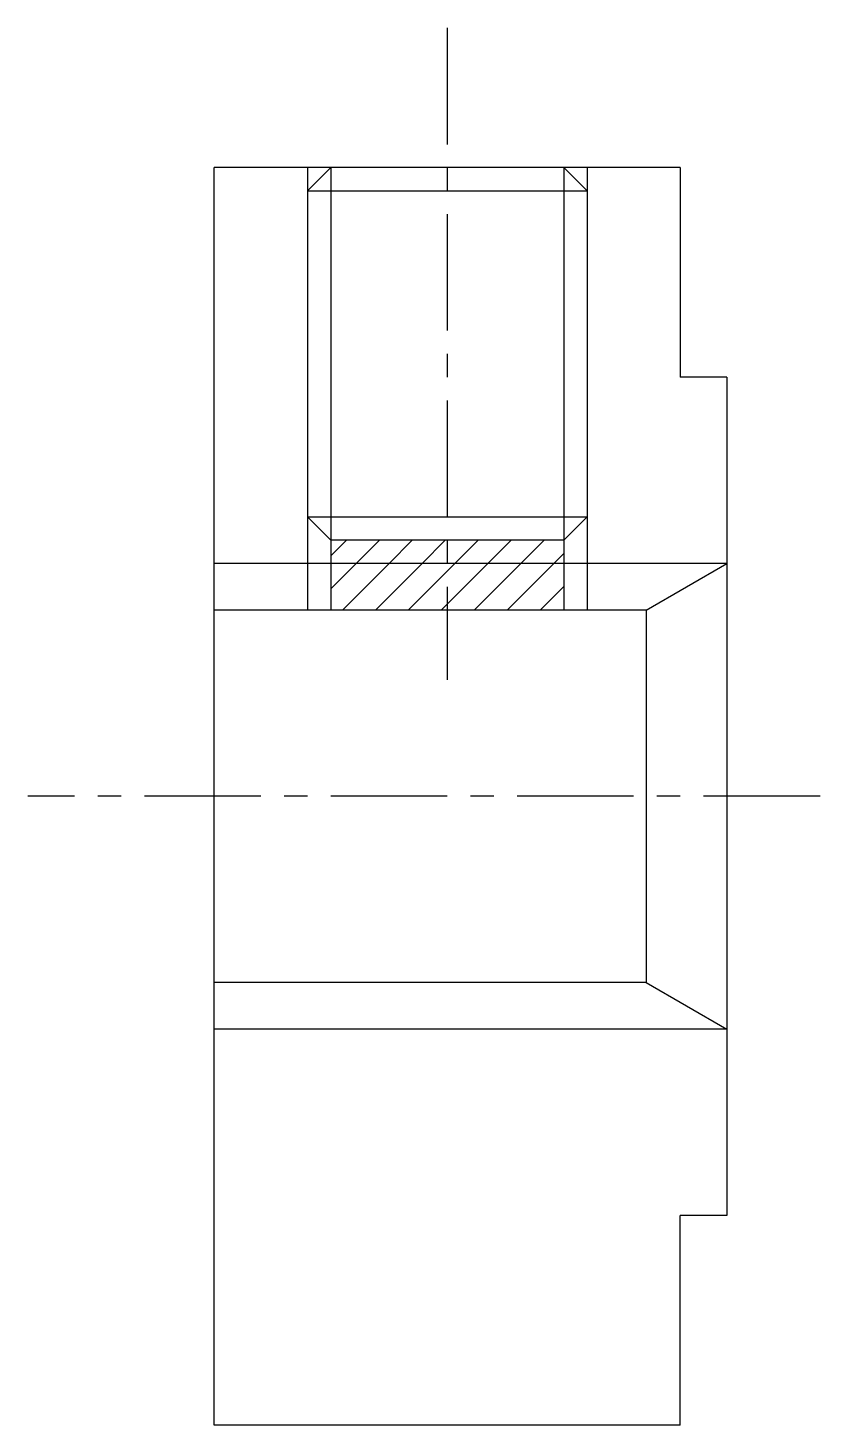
# Model space of a CAD drawing. Extents: x 143.8 to 197.3, y 72.2 to 122.
# Drawn here: x 188.83 to 197.33, y 104.77 to 119.77 of the extents above.
import ezdxf

# ---------------------------------------------------------------- set-up
doc = ezdxf.new("R2010")
doc.units = 0
doc.linetypes.add('CENTER', pattern=[2, 1.25, -0.25, 0.25, -0.25])
doc.layers.get('0').update_dxf_attribs({"linetype": 'CONTINUOUS'})
doc.layers.add('CENTER', color=1, linetype='CENTER')

# ---------------------------------------------------------------- blocks, each defined once
blk = doc.blocks.new('*X26')
at = {"color": 0}
for p, q in [((90.746, 46.906), (90.914, 47.073)), ((91.018, 46.823), (91.268, 47.073)), ((91.371, 46.823), (91.621, 47.073)), ((91.725, 46.823), (91.975, 47.073)), ((92.078, 46.823), (92.328, 47.073)), ((92.432, 46.823), (92.682, 47.073)), ((92.785, 46.823), (93.035, 47.073)), ((90.746, 46.552), (91.018, 46.823)), ((90.871, 46.323), (91.371, 46.823)), ((91.225, 46.323), (91.725, 46.823)), ((91.996, 46.388), (92.432, 46.823)), ((91.996, 46.742), (92.078, 46.823)), ((92.285, 46.323), (92.785, 46.823)), ((92.639, 46.323), (93.139, 46.823)), ((93.139, 46.823), (93.246, 46.931)), ((91.578, 46.323), (91.996, 46.742)), ((92.993, 46.323), (93.246, 46.577)), ((91.932, 46.323), (91.996, 46.388))]:
    blk.add_line(p, q, dxfattribs=at)

msp = doc.modelspace()

# ---------------------------------------------------------------- linework, layer by layer
for p, q in [((190.833, 104.774), (190.833, 118.274)), ((195.833, 118.274), (190.833, 118.274)), ((191.833, 118.274), (191.833, 113.524)), ((191.833, 118.024), (192.083, 118.274)), ((194.833, 118.024), (194.583, 118.274)), ((194.833, 118.274), (194.833, 113.524)), ((195.833, 118.274), (195.833, 116.024)), ((196.333, 116.024), (195.833, 116.024)), ((196.333, 116.024), (196.333, 107.024)), ((192.083, 114.274), (191.833, 114.524)), ((194.583, 114.274), (194.833, 114.524)), ((194.583, 114.274), (192.083, 114.274)), ((195.467, 113.524), (196.333, 114.024)), ((196.333, 114.024), (196.333, 114.024)), ((195.467, 113.524), (190.833, 113.524)), ((195.467, 113.524), (195.467, 109.524)), ((196.333, 111.524), (196.333, 111.524)), ((195.467, 109.524), (190.833, 109.524)), ((195.467, 109.524), (196.333, 109.024)), ((196.333, 107.024), (195.833, 107.024)), ((195.833, 104.774), (195.833, 107.024)), ((195.833, 104.774), (190.833, 104.774))]:
    msp.add_line(p, q)
at = {"color": 3}
for p, q in [((192.083, 118.274), (192.083, 113.524)), ((194.583, 118.274), (194.583, 113.524)), ((191.833, 118.024), (194.833, 118.024)), ((191.833, 114.524), (194.833, 114.524)), ((196.333, 114.024), (190.833, 114.024)), ((196.333, 109.024), (190.833, 109.024))]:
    msp.add_line(p, q, dxfattribs=at)
at = {"layer": 'CENTER', "color": 1, "linetype": 'CENTER'}
for p, q in [((193.333, 119.774), (193.333, 112.774)), ((197.333, 111.524), (188.833, 111.524))]:
    msp.add_line(p, q, dxfattribs=at)

# ---------------------------------------------------------------- block references
at = {"color": 3, "linetype": 'CONTINUOUS'}
msp.add_blockref('*X26', (101.337, 67.2), dxfattribs=at)

doc.saveas('drawing.dxf')
